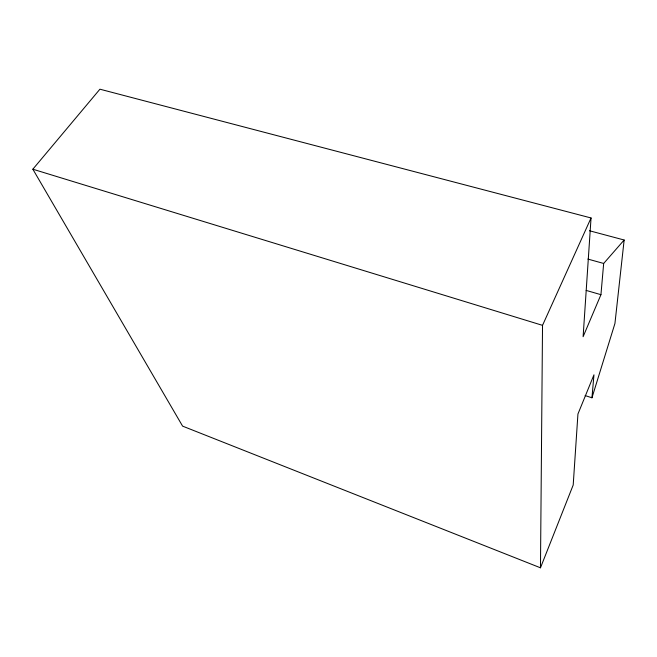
<?xml version="1.0" encoding="UTF-8"?>
<svg xmlns="http://www.w3.org/2000/svg" width="657" height="657" viewBox="0 0 657 657"><rect width="100%" height="100%" fill="white"/><g stroke="black" fill="none" stroke-linecap="round" stroke-linejoin="round"><path stroke-width="0.99" d="M540.473 567.804L542.526 325.355L591.045 217.968L99.921 89.196L32.85 169.21L182.597 426.13L540.473 567.804L573.2 485.014L577.938 414.017L593.961 374.818L591.957 397.797L585.124 395.563M591.045 217.968L583.112 336.713L600.941 294.681L603.668 263.457L624.15 240.01L589.452 230.747M624.15 240.01L614.936 323.482L591.957 397.797M587.867 259.072L603.668 263.457M586.151 290.41L600.941 294.681M32.85 169.21L542.526 325.355"/></g></svg>
